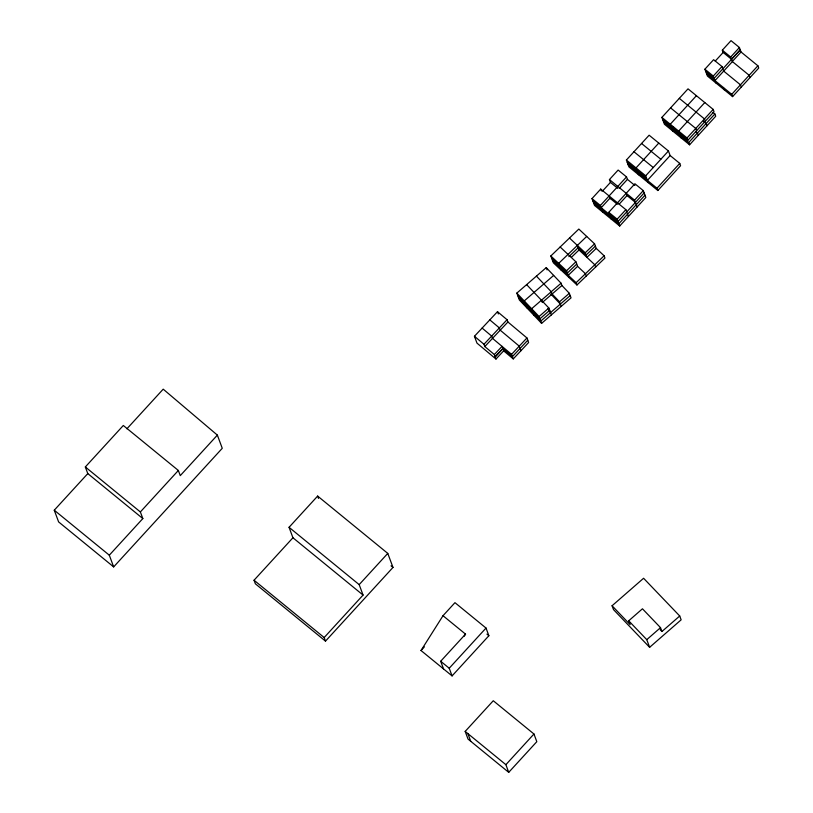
<?xml version="1.0" encoding="UTF-8"?>
<svg xmlns="http://www.w3.org/2000/svg" width="813" height="813" viewBox="0 0 813 813"><rect width="100%" height="100%" fill="white"/><g stroke="black" fill="none" stroke-linecap="round" stroke-linejoin="round"><path stroke-width="1.22" d="M421.012 650.522L443.014 615.715L454.955 602.667L486.022 628.053L488.877 635.725L452.079 675.908L421.012 650.522L424.366 646.853M464.203 636.233L465.534 634.12L443.014 615.715M217.366 435.118L222.264 448.298L113.657 566.905L109.308 555.188L142.834 518.572L87.794 473.593L85.324 466.957L123.312 425.484L178.352 470.463L180.273 475.625L217.366 435.118L163.21 389.163L126.919 428.797M113.657 566.905L58.617 521.916L54.258 510.198L87.794 473.593M142.834 518.572L140.364 511.946L178.352 470.463M731.548 59.308L723.164 52.449L722.32 50.172L731.029 40.65L739.424 47.51L741.029 51.991L757.889 65.782L758.742 68.058L732.594 96.615L707.432 76.046L704.881 69.207L713.601 59.684L721.985 66.544L723.682 71.097L740.46 84.816L741.304 87.093M713.011 112.448L714.881 113.972L715.725 116.249L689.576 144.805L664.414 124.237L661.873 117.397L688.022 88.841L713.184 109.409L714.027 111.686L687.879 140.243L662.717 119.674M715.237 61.097L723.164 52.449M289.052 527.302L317.639 496.072L387.771 553.399L392.994 567.433L325.505 641.132L255.373 583.805L254.042 580.228L292.934 537.759L289.052 527.302L359.183 584.628L363.065 595.075L324.174 637.544L325.505 641.132M626.386 160.039L649.13 135.202L668.449 150.984L670.136 155.537L679.749 163.393L680.593 165.679L657.849 190.516L628.927 166.878L626.386 160.039L645.695 175.821L648.205 182.64M611.305 219.164L608.764 212.325L634.912 183.768L643.296 190.618L645.847 197.468L619.699 226.014L594.537 205.445L591.986 198.606L600.705 189.094L625.868 209.663L628.408 216.502M617.921 188.474L610.461 182.386L609.425 179.571L618.134 170.059L626.528 176.909L627.443 179.368L634.892 185.466M602.545 191.035L610.461 182.386M715.816 82.896L713.275 76.056L721.985 66.544M714.973 80.619L732.401 61.585L730.704 57.022L739.424 47.51M696.406 95.7L670.258 124.247L672.798 131.086M731.466 59.237L740.267 49.786L714.119 78.343L705.735 71.483M602.921 212.305L600.38 205.465L626.528 176.909M741.029 51.991L732.31 61.514L749.18 75.294L750.023 77.57M658.774 143.078L636.02 167.915L638.571 174.765M671.955 128.81L673.54 127.082M601.214 207.711L609.923 198.189L617.382 204.287M619.516 188.027L627.443 179.368M704.79 102.55L678.642 131.106L679.495 133.383M619.12 204.215L627.047 195.567L635.431 202.417M645.664 175.801L668.449 150.984M647.392 180.384L670.136 155.537M687.879 140.243L687.036 137.956L713.184 109.409M619.699 226.014L617.148 219.175L625.868 209.663M637.128 206.98L634.587 200.14L643.296 190.618M732.594 96.615L731.741 94.328L757.889 65.782M689.576 144.805L688.733 142.519L714.881 113.972M644.15 192.905L618.002 221.461L592.84 200.892M644.994 195.181L618.845 223.738L593.683 203.169M657.849 190.516L656.995 188.24L679.749 163.393M359.183 584.628L387.771 553.399M443.532 668.926L440.687 661.254L465.534 634.12M452.079 675.908L449.223 668.235L486.022 628.053M465.178 731.415L493.267 700.745L533.958 734.007L536.814 741.68L508.725 772.35L468.034 739.088L465.178 731.415L505.879 764.677L508.725 772.35M505.879 764.677L533.958 734.007M495.981 359.051L476.977 343.116L474.436 336.277L497.485 311.684L507.068 319.722L483.969 344.275L484.812 346.551L494.345 354.549L495.981 359.051L503.664 350.86L502.038 346.348L494.345 354.549M484.812 346.551L507.912 321.999L507.027 319.682M502.881 348.635L495.198 356.826L502.82 348.574L512.414 356.622L527.779 340.23M526.936 337.954L528.633 342.517L513.257 358.909L511.57 354.346L526.936 337.954L507.871 321.958M550.818 255.973L578.826 229.053L594.557 243.829L596.254 248.392L604.12 255.78L604.974 258.056L576.966 284.987L553.358 262.812L550.818 255.973L566.549 270.749L569.1 277.589M586.691 236.441L558.683 263.361L561.234 270.201M568.866 256.664L578.206 247.691L586.071 255.079L595.411 246.105M571.417 257.315L579.049 249.977L577.352 245.414M566.549 270.749L575.889 261.776L560.157 247M596.254 248.392L586.915 257.365L585.228 252.802L594.557 243.829M576.732 264.062L567.403 273.036L551.671 258.26M568.246 275.312L577.586 266.339L575.889 261.776M576.966 284.987L576.112 282.7L604.12 255.78M612.067 605.766L643.591 578.267L679.719 615.99L681.142 619.821L649.628 647.321L613.5 609.598L612.067 605.766L630.136 624.628L628.713 620.797L642.453 608.795L660.522 627.656L661.945 631.498L679.719 615.99M649.628 647.321L646.772 639.658L660.522 627.656M516.814 293.127L546.245 267.619L561.072 283.219L561.925 285.505L569.334 293.3L571.031 297.863L541.6 323.371L519.355 299.967L516.814 293.127L539.06 316.531L541.6 323.371M553.653 275.424L524.222 300.932L526.773 307.771M561.072 283.219L531.641 308.727L534.182 315.566M561.925 285.505L542.301 302.507L541.448 300.231M539.06 316.531L548.866 308.025L526.621 284.631M561.224 306.369L559.527 301.806L569.334 293.3M570.187 295.586L540.757 321.094L518.501 297.69M722.32 50.172L730.704 57.022M704.881 69.207L713.275 76.056M706.578 73.759L731.741 94.328M679.302 98.363L704.465 118.922L705.308 121.208M703.367 121.198L706.162 123.485L707.005 125.761M670.583 107.875L695.745 128.444L696.599 130.72M695.582 131.482L697.442 133.007L698.296 135.283M661.873 117.397L687.036 137.956M663.571 121.95L688.733 142.519M641.548 143.474L660.857 159.257M633.967 151.757L653.276 167.539M627.23 162.326L646.538 178.108M628.083 164.602L656.995 188.24M609.425 179.571L634.587 200.14M591.986 198.606L600.38 205.465M608.764 212.325L617.148 219.175M486.936 634.14L488.877 635.725M391.043 565.838L392.994 567.433M292.934 537.759L363.065 595.075M440.687 661.254L449.223 668.235M254.042 580.228L324.174 637.544M85.324 466.957L140.364 511.946M54.258 510.198L109.308 555.188M489.802 319.885L499.375 327.913L500.229 330.2L519.253 346.145L520.95 350.708M482.119 328.086L491.692 336.115M511.57 354.346L492.495 338.36L491.652 336.074M503.664 350.86L513.257 358.909M474.436 336.277L483.969 344.275M569.486 238.026L585.228 252.802M579.049 249.977L594.781 264.753L595.634 267.03M577.586 266.339L585.451 273.727L586.295 276.003M552.515 260.536L576.112 282.7M660.227 629.699L661.945 631.498M628.713 620.797L646.772 639.658M536.428 276.125L551.265 291.725L552.108 294.001L559.527 301.806M550.797 294.021L560.37 304.082M548.064 308.574L549.72 310.312L539.903 318.808L517.657 295.414M548.826 310.759L550.564 312.588M723.357 87.479L724.2 89.755M680.339 135.669L681.192 137.946M626.193 193.281L627.108 195.74M609.089 195.943L610.136 198.758M600.705 189.094L601.396 190.964M546.245 267.619L547.088 269.906M548.866 308.025L551.407 314.865M497.485 311.684L498.339 313.97M467.882 733.621L470.727 741.293M317.639 496.072L318.513 498.41"/></g></svg>
